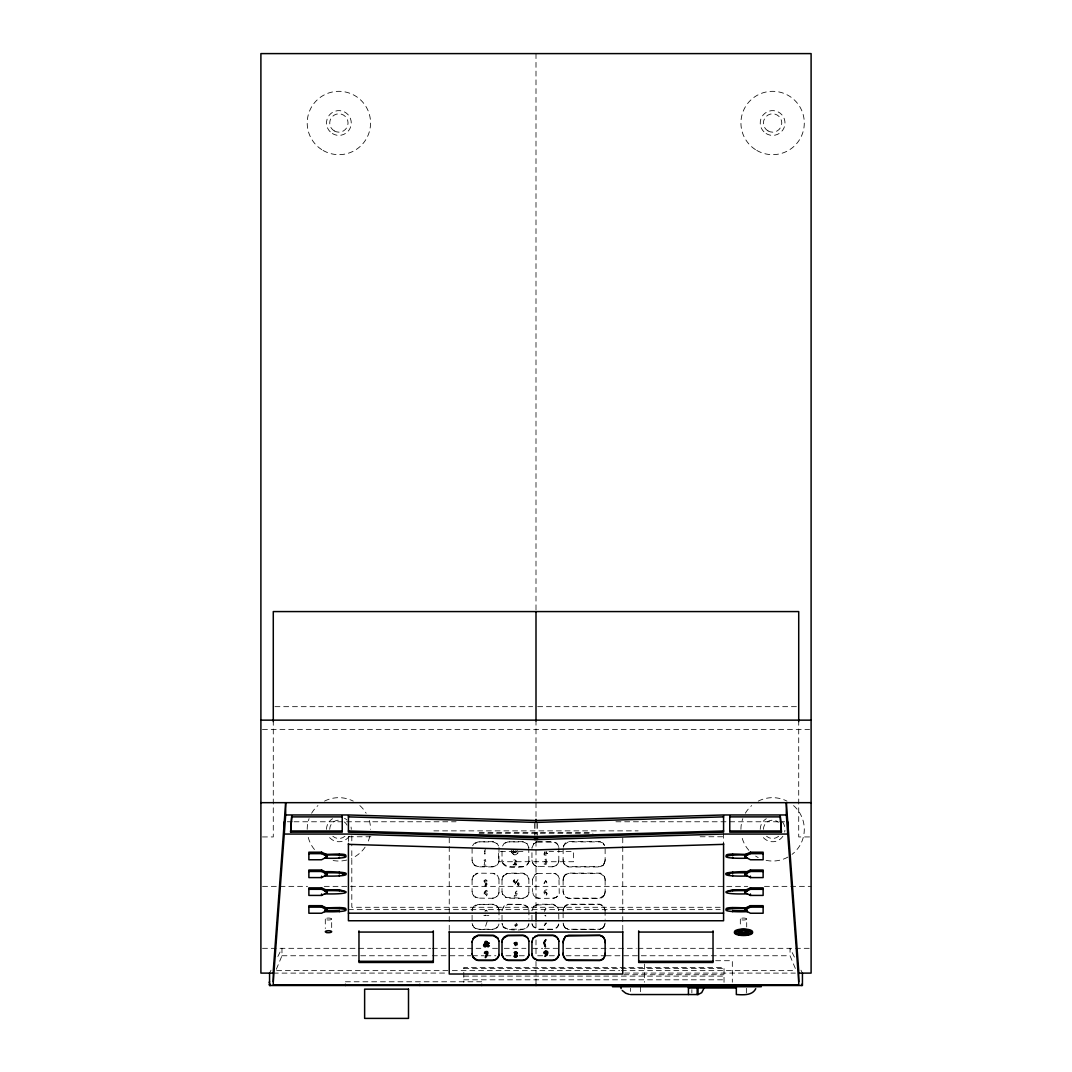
<?xml version="1.0" encoding="UTF-8"?>
<svg xmlns="http://www.w3.org/2000/svg" width="1072" height="1072" viewBox="0 0 1072 1072"><rect width="100%" height="100%" fill="white"/><g stroke="black" fill="none" stroke-linecap="round" stroke-linejoin="round"><path stroke-width="0.75" stroke-dasharray="5 3.75" d="M563.122 880.474L563.162 879.281M563.122 911.535L563.162 910.342M605.131 859.57L604.956 861.674M605.09 892.239L605.131 891.046M511.666 850.793C511.049 853.58 514.439 855.577 516.744 853.928C520.376 849.882 515.927 856.729 513.421 854.478M511.277 850.659L511.277 851.704M514.707 879.817C510.098 881.733 517.334 883.636 514.908 879.951M472.095 879.898L472.136 879.295M472.149 910.182L472.605 908.279L472.095 910.825M502.018 879.991L502.058 879.375M531.953 848.421L531.993 847.818M532.503 879.898L532.543 879.295M514.399 895.549C519.29 897.17 513.475 892.708 515.31 890.832C520.228 890.979 512.148 891.743 516.892 893.351C518.138 894.999 515.511 897.318 514.131 896.031M483.901 881.104L485.308 883.1L485.308 885.445L484.048 884.226L483.874 885.378C485.576 887.536 489.02 883.743 485.562 882.336C484.705 877.378 487.559 883.462 486.902 880.393L485.562 879.67L484.088 880.675M485.241 849.185L484.879 852.454L484.37 849.185M515.431 850.927L513.97 852.387L513.743 850.86M563.162 879.536L563.296 878.37M563.162 910.61L563.296 909.431M605.09 860.494L603.59 864.849M605.09 891.971L604.729 894.021M605.09 923.046L604.045 926.704M515.726 852.253L516.101 850.726M544.469 911.428L545.876 908.533L543.799 911.106M516.061 923.153C520.644 926.637 511.223 926.972 515.23 923.461M485.214 853.741L484.383 853.392L485.12 853.875M472.149 879.04L473.489 875.703L472.993 876.427M498.989 860.883L498.815 861.968A6.74 6.66 0 0 1 492.303 866.9L477.951 866.846L474.735 865.533L472.605 862.571L473.489 864.072M498.989 892.36L498.815 893.365A6.74 6.66 0 0 1 492.303 898.296L477.951 898.095L474.735 896.782L478.836 898.148M502.085 879.12L503.411 875.703L502.54 877.218M502.085 910.182L504.001 906.121L507.873 904.219L523.98 904.393L527.585 906.778L528.911 910.182M528.911 860.883L528.751 861.968A6.74 6.66 0 0 1 522.238 866.9C516.49 867.449 502.768 869.258 502.085 860.883M532.007 847.563L533.923 843.57L532.462 845.741M528.911 892.36L528.751 893.445A6.74 6.66 0 0 1 522.238 898.39L507.016 898.162L502.54 894.048L504.657 896.782M532.57 879.04L535.142 874.484L534.486 875.047M528.911 923.662L528.751 924.52A6.74 6.66 0 0 1 522.238 929.451C517.964 930.71 502.312 929.973 502.929 925.886M532.007 910.182L533.923 906.121L532.462 908.279M558.847 860.883L558.673 861.888A6.74 6.66 0 0 1 552.16 866.819L536.938 866.444L538.68 866.672M544.804 851.798L544.522 853.191C543.544 852.294 544.348 858.069 544.804 853.5C548.516 852.495 543.759 859.463 546.867 851.798M545.139 851.798L544.857 853.191L546.238 853.191L546.532 851.798M544.991 861.794L546.398 863.603L544.147 863.925L544.429 864.581L546.961 863.375L546.104 859.047L544.027 860.119L546.063 860.066L544.871 861.674M512.965 851.289L513.247 850.632C511.009 853.54 518.044 853.205 517.91 850.739M563.296 846.893L563.818 845.178M563.296 847.148L565.172 843.088L568.374 841.627L600.561 841.681L602.504 842.579L604.42 845.433M563.296 878.625L564.207 875.878M563.296 909.699L563.524 908.56M604.956 892.882L604.42 894.852M604.956 923.957L603.08 928.004M546.921 889.84C541.293 889.693 545.152 899.328 547.269 893.552C545.179 891.314 543.611 891.247 547.162 890.015M513.85 880.166L514.198 882.444L514.533 880.099M517.669 850.632L515.806 852.468M487.17 921.478L485.522 926.409L486.902 923.675M517.883 882.966L518.218 885.258L518.031 882.832M484.839 911.12L486.219 910.074L487.318 911.093M528.911 847.644L526.995 843.57L523.109 841.681L507.016 841.855L504.001 843.57L502.245 846.558M546.626 922.925L544.187 925.458L547.283 923.327M563.524 877.754L565.172 874.564L568.374 873.104L600.561 873.157L603.08 874.564L604.42 876.909M563.524 908.815L563.818 907.716M604.729 862.29L603.08 865.466L599.878 866.94L568.374 866.94L565.748 865.988L564.207 863.898M513.89 864.233C517.508 863.389 516.396 857.077 513.367 860.159C519.652 858.19 509.374 867.261 516.275 864.836L516.664 863.764L513.89 864.206M546.385 894.772L546.117 892.587L544.63 892.668L544.884 894.785L546.264 894.959M276.321 969.289L281.963 955.755L281.963 948.318L277.581 957.068M563.818 907.984L565.172 905.639L567.691 904.232L599.878 904.165L603.08 905.639L604.956 909.699M604.42 894.597L603.08 896.942L600.561 898.349L568.374 898.416L565.172 896.942L563.296 892.882M472.605 845.741L474.065 843.57L477.094 841.855L493.187 841.681C496.711 841.346 499.217 847.161 498.534 845.969M526.995 843.57L523.109 841.909L507.873 841.909L504.657 843.235L502.54 845.741M472.605 908.507L474.065 906.121L477.094 904.393L493.187 904.219C495.264 903.575 499.07 908.587 497.649 907.006M269.568 973.108L271.028 970.187M544.321 883.395L545.742 881.01L547.162 883.395M543.946 883.395L545.688 880.487L547.537 883.395M564.207 844.669L568.374 841.882L599.878 841.882L602.504 842.833M564.207 907.207L568.374 904.433L599.878 904.433L603.59 906.51M604.045 895.375L599.878 898.148L568.374 898.148L565.748 897.197L563.818 894.597M497.073 843.57L493.187 841.909L477.951 841.909L472.993 844.95M497.073 906.121L493.187 904.46L477.951 904.46L472.993 907.502M528.067 907.502L523.109 904.46L507.873 904.46L502.929 907.502M484.021 893.86L485.951 891.14L485.951 893.86L484.021 893.86L485.951 893.834M519.036 885.11C519.866 879.643 514.962 885.887 518.861 885.271M488.872 915.528L487.063 915.381M564.663 875.449L568.374 873.358L599.878 873.358L604.045 876.146M603.59 927.133L599.878 929.478L568.374 929.478L565.172 927.749M473.489 875.851L477.951 873.157L493.187 873.305L497.649 875.851L497.073 875.194M503.411 875.931L507.873 873.157L523.109 873.157L526.995 875.047L528.911 879.12M603.08 865.211L599.878 866.672L568.374 866.672L564.663 864.595M533.923 843.718L536.938 841.855L536.107 842.27M533.923 906.349L537.809 904.219L553.045 904.219L556.931 906.121L558.847 910.182M486.835 911.066L486.206 910.369L485.495 911.093M602.504 928.272L599.878 929.223L568.374 929.223L565.748 928.272M527.585 875.703L523.109 873.385L507.873 873.385L504.657 874.484M535.142 874.618L537.501 873.332L535.879 873.988M486.206 915.381L483.847 915.434M484.839 861.231L484.035 860.186L485.509 859.57L486.206 865.117L484.129 865.117L484.839 861.205M477.951 873.157L475.459 873.988M558.003 907.502L553.045 904.46L535.317 905.063M518.66 885.392L517.883 885.03M485.107 915.287L485.817 915.207M546.023 923.233L544.938 923.22M536.938 842.002L553.045 841.681L556.261 843.141L555.537 842.659M537.501 873.479L553.594 873.305C555.859 872.742 559.155 877.097 558.07 875.851M515.779 926.074C518.66 923.595 512.563 923.903 515.712 926.288M274.955 706.676L532.65 706.676M537.675 706.676L797.045 706.676M262.439 729.456L809.561 729.456M287.35 821.768L292.361 821.768M294.023 821.768L456.069 821.768M615.931 821.768L777.977 821.768M779.639 821.768L784.65 821.768M433.865 830.867L638.162 830.867M479.278 832.689L592.722 832.689M479.063 833.225L592.937 833.225M348.427 836.763L371.877 836.763M700.123 836.763L723.573 836.763M262.439 836.937L273.28 836.937L273.28 721.697M809.561 836.937L798.72 836.937L798.72 721.697M537.809 841.828L554.747 842.136M522.922 851.57L498.413 851.57L498.413 861.727L573.587 861.727L573.587 851.57L549.078 851.57M546.586 853.191L547.618 853.526L546.519 853.526M513.032 864.809L516.275 864.836M474.065 864.957L477.951 866.618L492.303 866.672A6.74 6.66 0 0 0 498.815 861.741M502.54 862.799L507.016 866.444L522.238 866.672A6.74 6.66 0 0 0 528.751 861.741M262.56 886.356L307.57 886.356M324.253 886.356L747.747 886.356M764.43 886.356L811.102 886.356M486.621 893.834L487.371 893.834L486.621 895.87L485.951 894.41C479.372 896.581 489.462 884.574 486.621 893.86L487.371 893.86M505.394 897.492L522.238 898.148A6.74 6.66 0 0 0 528.751 893.217M535.879 897.264C535.518 898.885 549.748 898.215 552.723 898.148A6.74 6.66 0 0 0 559.236 893.217M720.223 907.287L351.804 907.287L351.804 847.483M348.427 909.646L720.223 909.646M498.936 923.957L498.815 924.52A6.74 6.66 0 0 1 492.303 929.451L477.951 929.397L475.459 928.325L478.836 929.223L492.303 929.223A6.74 6.66 0 0 0 498.815 924.278M503.411 926.838L507.873 929.156L522.238 929.223A6.74 6.66 0 0 0 528.751 924.278L528.858 923.957M558.78 923.957L558.673 924.52A6.74 6.66 0 0 1 552.16 929.451L537.809 929.397L533.347 926.61L537.809 929.156L552.16 929.223A6.74 6.66 0 0 0 558.673 924.278M262.506 948.318L430.703 948.318M432.378 948.318L480.846 948.318M492.544 948.318L497.555 948.318M504.242 948.318L525.977 948.318M532.663 948.318L542.687 948.318M544.362 948.318L557.721 948.318M566.083 948.318L636.286 948.318M637.947 948.318L809.494 948.318M281.963 955.755L430.703 955.755M432.378 955.755L470.822 955.755M472.484 955.755L484.182 955.755M485.857 955.755L495.894 955.755M505.917 955.755L512.604 955.755M519.29 955.755L525.977 955.755M542.687 955.755L536 955.755L536 939.233M549.373 955.755L554.385 955.755M566.083 955.755L604.528 955.755M606.189 955.755L639.622 955.755M641.297 955.755L790.037 955.755L796.241 970.629M715.654 960.713L732.323 960.713L732.323 982.193M463.787 968.539L724.029 968.539M276.63 970.642L450.655 970.642M452.33 970.642L619.67 970.642M621.345 970.642L795.37 970.642M273.28 973.108L447.319 973.068M624.681 973.068L795.37 973.108M623.931 974.729L724.029 974.729M463.787 976.11L724.029 976.11M463.787 979.808L724.029 979.808M345.412 981.778L481.73 981.778M536.67 897.787L539.243 898.296M556.087 873.988L553.675 873.318M494.889 873.747L493.187 873.305M536.938 866.591L534.58 865.305L536.107 866.31M544.857 915.314L545.876 916.024L545.219 915.287M511.371 852.133L513.582 854.277M474.735 927.843L474.065 927.267L475.459 928.553M484.624 853.982L484.477 853.218M486.085 883.65L485.562 885.445L486.366 883.944M556.261 843.007L557.507 844.374L556.931 843.718M532.851 863.349L532.462 862.571L534.58 865.439M535.142 896.916L533.414 894.973L532.503 891.502M472.095 891.502L472.605 894.182L474.735 896.916M533.347 864.22L533.923 864.876M473.489 895.696L474.065 896.205M474.065 927.494L472.605 925.109L472.993 925.886M603.08 843.088L604.42 845.178M565.172 928.004L564.207 926.436M557.507 844.227L558.673 846.558M532.851 925.886L532.181 924.278L533.347 926.838M497.649 875.703L498.989 879.04M564.663 927.401L563.524 924.828M794.419 957.068L790.037 948.318L790.037 955.755M800.972 970.187L802.432 973.108M558.552 876.427L559.396 879.04M498.145 907.502L498.815 909.337L498.534 908.507M604.045 906.952L605.09 910.61M563.818 863.121L564.207 864.153M604.42 876.655L604.729 877.754M563.524 862.29L563.818 863.375M563.818 925.927L563.296 923.957M552.723 898.148L552.723 898.296A6.74 6.66 0 0 0 559.236 893.365L558.941 877.352M532.462 862.705L531.953 860.012M502.54 894.276L502.085 892.36M502.085 923.434L502.54 925.337M472.605 862.799L472.149 860.883M472.605 925.337L472.149 923.434M604.729 877.486L604.956 878.625M563.296 861.406L563.524 862.545M563.524 894.021L563.162 891.971M532.007 923.434L532.181 924.52M502.085 923.662L502.245 924.278M498.815 909.096L498.989 910.182M604.956 878.37L605.09 879.536M563.162 860.494L563.296 861.674M563.162 923.046L563.296 924.211M502.018 860.012L502.058 860.628M502.018 891.502L502.058 892.105M472.095 860.012L472.136 860.628M605.09 879.281L605.131 880.474M605.09 910.342L605.131 919.28M563.122 859.57L563.162 860.749M563.122 891.046L563.162 892.239M746.688 919.066A3.189 0.978 0 0 1 741.824 919.87A3.189 0.978 0 0 1 741.998 918.168A3.189 0.978 0 0 1 746.688 919.066L746.702 926.945M746.353 988.304L746.353 992.98M740.323 919.026L740.323 926.945M724.029 982.3L724.029 967.426L463.787 967.426L463.787 982.3M723.573 833.225L723.573 843.409M691.869 989.617L691.869 992.9M644.567 964.023L644.567 982.193M640.56 986.736L640.56 992.98M630.537 988.304L630.537 991.426M622.752 837.795L622.752 930.228M605.131 848.729L605.131 859.824M605.131 880.206L605.131 891.301M563.122 848.729L563.122 859.824M563.122 880.206L563.122 891.301M563.122 912.821L563.122 919.28M558.847 847.416L558.793 861.245M558.847 919.173L558.673 909.337M552.16 866.819L552.16 866.672A6.74 6.66 0 0 0 558.673 861.741M546.291 864.246L545.434 864.555M537.407 823.43L537.407 835.075M536 53.6L536 610.45M536 720.143L536 801.079M536 802.754L536 817.802M536 823.43L536 835.101M536 841.212L536 911.481M536 922.711L536 929.906M536 961.423L536 985.503M534.593 823.43L534.593 835.075M532.503 879.764L532.503 891.636M531.953 852.682L531.953 860.159M531.993 910.436L531.953 910.825M531.953 915.22L531.953 922.791M528.871 861.339L528.751 846.786M528.871 878.678L528.871 892.815M528.911 909.954L528.911 919.173M502.018 851.222L502.018 860.253M502.018 879.764L502.018 891.73M502.058 910.436L502.018 910.825M502.018 915.22L502.018 922.791M498.989 847.416L498.949 861.339M498.989 878.893L498.949 892.721M498.989 909.954L498.989 919.173M492.303 898.296L492.303 898.148A6.74 6.66 0 0 0 498.815 893.217M472.095 848.287L472.095 860.253M472.095 879.764L472.095 891.636M472.095 915.22L472.095 922.791M449.248 837.795L449.248 930.228M351.804 835.852L351.804 845.821M348.427 836.401L348.427 843.409M331.677 919.066A3.189 0.978 0 0 1 326.813 919.87A3.189 0.978 0 0 1 326.987 918.168A3.189 0.978 0 0 1 331.677 919.066L331.677 928.526M325.298 919.026L325.298 928.526M782.64 822.063A12.395 12.395 0 0 1 784.704 832.06M782.868 836.321A12.395 12.395 0 0 1 762.366 836.321M760.222 829.353A12.395 12.395 0 0 1 766.306 818.686M778.674 836.227A9.166 9.166 0 0 1 766.547 836.227M763.438 829.353A9.166 9.166 0 0 1 778.46 822.291M793.561 805.581A31.678 31.678 0 0 1 792.034 854.384M787.88 857.118A31.678 31.678 0 0 1 764.738 860.039M758.226 857.587A31.678 31.678 0 0 1 755.639 856.099M748.846 850.31A31.678 31.678 0 0 1 741.69 836.267M740.926 829.353A31.678 31.678 0 0 1 742.802 818.619M745.348 813.219A31.678 31.678 0 0 1 751.66 805.581M758.226 801.119A31.678 31.678 0 0 1 786.995 801.119M349.137 836.321A12.395 12.395 0 0 1 328.635 836.321M326.491 829.353A12.395 12.395 0 0 1 332.575 818.686M344.514 818.311A12.395 12.395 0 0 1 347.073 820.053M351.053 827.035A12.395 12.395 0 0 1 351.281 829.353M344.943 836.227A9.166 9.166 0 0 1 332.816 836.227M329.707 829.353A9.166 9.166 0 0 1 340.32 820.294M344.273 821.929A9.166 9.166 0 0 1 347.06 825.185M369.8 836.267A31.678 31.678 0 0 1 367.549 842.847M365.096 847.161A31.678 31.678 0 0 1 351.469 858.431M346.765 860.039A31.678 31.678 0 0 1 331.972 860.28M314.471 849.547A31.678 31.678 0 0 1 307.959 836.267M307.195 829.353A31.678 31.678 0 0 1 309.071 818.619M311.617 813.219A31.678 31.678 0 0 1 317.928 805.581M324.494 801.119A31.678 31.678 0 0 1 353.264 801.119M359.844 805.581A31.678 31.678 0 0 1 366.155 813.219M369.304 820.509A31.678 31.678 0 0 1 370.564 829.353M484.557 880.795C484.665 883.69 486.232 879.469 484.557 880.795M518.031 879.67L514.024 885.485L518.031 879.697M332.36 133.531A12.395 12.395 0 0 0 351.268 123.387A12.395 12.395 0 0 0 333.03 112.078A12.395 12.395 0 0 0 332.36 133.531M334.303 130.931A9.166 9.166 0 0 0 348.052 122.999A9.166 9.166 0 0 0 334.303 115.052A9.166 9.166 0 0 0 334.303 130.931M323.047 150.428A31.678 31.678 0 0 0 370.564 122.999A31.678 31.678 0 0 0 323.047 95.555A31.678 31.678 0 0 0 323.047 150.428M766.078 133.531A12.395 12.395 0 0 0 784.999 123.387A12.395 12.395 0 0 0 766.761 112.078A12.395 12.395 0 0 0 766.078 133.531M768.034 130.931A9.166 9.166 0 0 0 781.783 122.999A9.166 9.166 0 0 0 768.034 115.052A9.166 9.166 0 0 0 768.034 130.931M756.778 150.428A31.678 31.678 0 0 0 804.295 122.999A31.678 31.678 0 0 0 756.778 95.555A31.678 31.678 0 0 0 756.778 150.428"/><path stroke-width="1.5" d="M534.553 837.661L534.593 836.482M284.268 821.768L284.268 834.056L348.427 834.056L535.96 839.617L536 838.438L536.04 839.617L723.573 834.056L787.732 834.056L787.732 821.768M535.96 839.617L536 836.522L723.573 830.974M534.553 839.577L534.593 838.438M563.122 942.596L563.524 939.621M605.131 953.182L604.956 955.273M472.095 942.127L472.136 941.511M502.018 942.127L502.058 941.511M531.953 942.127L531.993 941.511M273.28 981.805L285.675 814.961L285.675 802.673L273.28 970.642L273.28 984.793L798.72 984.793L798.72 970.642L786.325 802.673L786.325 814.961L798.72 981.805M342.236 815.698L342.236 832.153L290.606 832.153L291.731 815.698M290.606 832.153L291.731 816.877L342.236 816.877M514.225 956.465C513.769 958.006 519.974 956.72 516.061 954.227L516.637 953.825L516.061 954.254M544.857 951.815C545.755 957.336 547.578 949.671 545.072 951.413M516.181 943.4C518.768 942.703 513.609 943.615 515.994 942.462M487.76 943.816L487.05 945.263L485.978 943.574C490.132 941.417 483.07 939.97 485.134 943.695C481.824 944.526 484.423 948.72 486.675 946.053L488.108 946.857L489.355 945.732L487.237 945.464L489.087 943.213L487.532 943.4M563.162 941.672L565.172 936.7M605.09 954.107L604.729 956.157M515.605 944.003C516.061 948.452 514.252 941.725 514.238 943.387M514.145 956.023L515.23 954.522L514.305 952.485M517.186 952.887L516.637 953.852M472.149 941.256L474.065 937.183L477.951 935.293L494.058 935.454L497.649 937.839L498.989 941.256M498.989 954.495L498.815 955.581A6.74 6.66 0 0 1 492.303 960.512L477.951 960.458L473.489 957.685L474.735 958.904M502.085 941.256L502.54 939.34L502.245 940.171M528.911 954.495L528.751 955.581A6.74 6.66 0 0 1 522.238 960.512L507.873 960.458L504.001 958.569L502.245 955.353L502.929 956.961M532.007 941.256L533.347 937.839L532.851 938.563M558.847 954.495L558.673 955.581A6.74 6.66 0 0 1 552.16 960.512L537.809 960.458L533.347 957.685M515.779 944.003L517.066 944.74L516.369 944.057M515.994 942.435L515.779 943.735M514.788 952.74L516.557 952.472L515.873 954.093L514.895 953.155M704.09 987.982L701.691 992.672L698.06 994.548L630.537 994.548M515.846 943.883L516.865 942.904M545.514 946.656L544.469 942.462L545.876 939.608L543.678 942.757L545.313 946.764M604.42 956.988L604.729 955.902M269.179 982.756L269.501 981.644M802.432 973.108L802.432 985.503L269.568 985.503L269.943 984.578L269.179 984.578M547.095 954.79C550.887 947.728 538.425 953.088 546.626 954.026M563.818 939.045L565.748 936.191M604.42 956.733L603.59 958.462M502.54 939.568L504.001 937.183L507.016 935.454L523.109 935.293C525.2 934.637 529.005 939.648 527.585 938.067M755.747 988.665C752.383 995.834 742.708 994.87 736.33 994.548L736.33 986.736M514.439 952.271L515.712 951.681L517.173 952.66M604.045 957.497L602.504 959.587L599.878 960.539L568.374 960.539L565.748 959.587L563.818 956.733M498.145 938.563L493.187 935.521L477.951 935.521L472.993 938.563M526.995 937.183L523.109 935.521L507.873 935.521L502.929 938.563M546.841 955.139C542.258 958.288 547.001 954.991 545.809 954.067M533.347 938.067L537.809 935.293L553.045 935.293C556.596 934.623 560.361 943.28 557.507 938.067M515.418 954.643C512.697 958.073 519.397 956.894 515.418 954.67M603.08 958.81L599.878 960.284L567.008 960.043M485.268 943.936C482.052 946.536 488.591 947.273 485.268 943.963M565.748 936.446L568.374 935.24L599.878 935.24L602.504 936.191L604.045 938.268M556.931 937.183L553.045 935.521L537.809 935.521L534.58 936.606M726.494 856.032C723.185 852.361 747.197 855.188 747.291 854.089L747.291 855.054L744.705 856.783L750.427 859.757L763.13 859.757L763.13 852.2L750.427 852.2L745.067 854.719A2.801 0.858 0 0 0 744.759 854.933M729.576 874.457C715.332 872.541 747.908 870.946 747.291 871.925L747.291 872.889L744.705 874.605L750.427 877.593L763.13 877.593L763.13 870.022L750.427 870.022L746.407 871.925M726.307 891.649L732.645 889.747L747.291 889.747L747.291 890.711L744.705 892.44L750.427 895.415L763.13 895.415L763.13 887.857L750.427 887.857L745.067 890.376M726.494 909.525C722.796 905.974 747.559 908.56 747.291 907.582L747.291 908.547L744.705 910.262L750.427 913.237L763.13 913.237L763.13 905.679L750.427 905.679L745.067 908.212A2.801 0.858 0 0 0 744.705 908.507M484.316 944.204L485.134 943.695M325.593 871.925L321.573 870.022L308.87 870.022L308.87 877.593L321.573 877.593L327.295 874.605L324.709 872.889L324.709 871.925C324.213 871.054 356.547 872.407 342.424 874.457M326.933 890.376L321.573 887.857L308.87 887.857L308.87 895.415L321.573 895.415L327.295 892.44L324.709 890.711L324.709 889.747L339.355 889.747L345.693 891.649M745.067 908.694L747.291 907.582M745.067 856.166L750.427 853.647L763.13 853.647M745.067 874.002L750.427 871.482L763.13 871.482M745.067 891.824L750.427 889.304L763.13 889.304M745.067 909.659L750.427 907.14L763.13 907.14M566.364 936.03L599.878 935.494L603.08 936.955M345.506 856.032C348.815 852.361 324.803 855.188 324.709 854.089L324.709 855.054L327.335 856.702L321.573 859.757L308.87 859.757L308.87 852.2L321.573 852.2L326.933 854.719A2.801 0.858 0 0 1 327.241 854.933M345.506 909.525C349.204 905.974 324.441 908.56 324.709 907.582L324.709 908.547L327.335 910.195L321.573 913.237L308.87 913.237L308.87 905.679L321.573 905.679L326.933 908.212A2.801 0.858 0 0 1 327.295 908.507M514.386 942.945L515.605 943.735M324.709 858.19C353.197 859.101 352.956 854.196 324.709 855.054M324.709 875.047L324.709 876.025C353.13 876.883 353.13 872.032 324.709 872.889M339.355 911.682L339.355 910.704L324.709 910.704L324.709 911.682C353.13 912.567 353.063 907.676 324.709 908.547M747.291 855.054C719.004 854.17 718.883 859.101 747.291 858.19M747.291 872.889C718.87 872.032 718.87 876.883 747.291 876.025L747.291 875.047M747.291 890.711C719.004 889.827 718.883 894.758 747.291 893.847M747.291 908.547C718.91 907.662 718.91 912.553 747.291 911.682L747.291 910.704L732.645 910.704L732.645 911.682M348.427 816.877L536 822.425L723.573 816.877M348.427 815.698L348.427 832.153L535.96 837.701L723.573 832.153L723.573 815.698M723.573 844.347L536 849.908L348.427 844.347M260.898 720.143L811.102 720.143M260.898 802.673L811.102 802.673M285.675 814.961L348.427 814.961L536 820.522L723.573 814.961L786.325 814.961M729.764 816.877L780.269 816.877L781.394 832.153L729.764 832.153L729.764 815.698M290.606 830.974L342.236 830.974M729.764 830.974L781.394 830.974L781.394 832.153M308.87 853.647L321.573 853.647L326.933 856.166M308.87 871.482L321.573 871.482L326.933 874.002M308.87 889.304L321.573 889.304L326.933 891.824M324.709 890.711C353.197 889.84 353.036 894.691 324.709 893.847M308.87 907.14L321.573 907.14L326.933 909.659M348.427 913.17L723.573 913.17M358.973 932.064L433.316 932.064M449.248 932.064L622.752 932.064M638.684 932.064L713.027 932.064M487.385 943.239L489.087 943.239M477.094 960.284L492.303 960.284A6.74 6.66 0 0 0 494.058 960.056M507.016 960.284L522.238 960.284A6.74 6.66 0 0 0 523.98 960.056M533.923 958.569L537.809 960.231L552.16 960.284A6.74 6.66 0 0 0 553.902 960.056M358.973 961.303L433.316 961.303M638.684 961.303L713.027 961.303M273.28 973.108L260.898 973.108L260.898 53.6L811.102 53.6L811.102 973.108L798.72 973.108M688.438 987.982L736.33 987.982M348.427 830.974L536 836.522L536.04 837.701M629.277 994.387L625.767 993.248L622.216 990.461M504.001 958.569L506.185 960.003M324.709 907.582L326.933 908.694M566.364 959.748L564.663 958.207M533.347 957.912L532.181 955.353L532.462 956.17M472.993 956.961L472.605 956.17L473.489 957.912M603.59 937.317L604.42 939.045M528.067 938.563L528.911 941.256M564.207 957.765L563.524 955.902M604.42 938.791L604.956 940.76M621.144 988.665L620.621 986.736M472.605 956.412L472.095 953.624M604.729 939.621L605.09 941.672M563.296 955.018L563.524 956.157M558.673 940.171L558.847 941.256M532.007 954.495L532.181 955.581M502.085 954.495L502.245 955.581M563.162 954.107L563.296 955.273M780.269 815.698L781.394 830.974M531.953 953.624L531.993 954.241M502.018 953.624L502.058 954.241M605.09 941.417L605.131 942.596M563.122 953.182L563.162 954.361M537.407 838.438L537.447 839.577M537.407 836.482L537.447 837.661M801.668 984.257L801.668 985.503M798.72 721.697L798.72 611.576L273.28 611.576L273.28 721.697M761.227 985.503L761.227 986.736L612.527 986.736L612.527 985.503M750.427 852.2L750.427 853.647M750.427 870.022L750.427 871.482M750.427 876.132L750.427 877.593M750.427 887.857L750.427 889.304M750.427 893.968L750.427 895.415M750.427 905.679L750.427 907.14M732.645 854.089L732.645 855.054M732.645 857.225L732.645 858.19M732.645 871.925L732.645 872.889M732.645 875.047L732.645 876.025M732.645 889.747L732.645 890.711M732.645 907.582L732.645 908.547M723.573 843.409L723.573 920.754L348.427 920.754L348.427 843.409M713.027 930.885L713.027 962.482L638.684 962.482L638.684 930.885M698.06 987.982L698.06 994.548M697.162 987.982L697.162 994.548M688.438 986.736L688.438 994.548M622.752 931.461L622.752 974.019L449.248 974.019L449.248 931.461M605.131 942.342L605.131 953.437M563.122 942.342L563.122 953.437M558.847 941.015L558.78 955.018M536 611.576L536 721.161M536 819.343L536 822.425M536 912.821L536 920.754M536 984.257L536 985.503M531.953 941.886L531.953 953.852M528.911 941.015L528.858 955.018M502.018 941.886L502.018 953.852M498.989 941.015L498.936 955.018M481.73 984.257L481.73 985.503M476.249 960.003L475.459 959.628M472.095 941.886L472.136 954.241M433.316 930.885L433.316 962.482L358.973 962.482L358.973 930.885M419.768 984.257L419.768 985.503M345.412 984.257L345.412 985.503M339.355 854.089L339.355 855.054M339.355 857.225L339.355 858.19M339.355 871.925L339.355 872.889M339.355 875.047L339.355 876.025M339.355 889.747L339.355 890.711M339.355 907.582L339.355 908.547M321.573 852.2L321.573 853.647M321.573 870.022L321.573 871.482M321.573 876.132L321.573 877.593M321.573 887.857L321.573 889.304M321.573 893.968L321.573 895.415M321.573 905.679L321.573 907.14M270.332 984.257L270.332 985.503M269.568 973.108L269.568 985.503M528.751 955.353A6.74 6.66 0 0 1 524.811 959.775M558.673 955.353A6.74 6.66 0 0 1 554.747 959.775M498.815 955.353A6.74 6.66 0 0 1 494.889 959.775M735.928 932.426A7.598 2.345 0 0 0 743.981 934.623A7.598 2.345 0 0 0 751.097 932.131A7.598 2.345 0 0 1 750.574 932.707M735.928 932.131A7.598 2.345 0 0 1 737.094 931.032M738.139 930.63A7.598 2.345 0 0 1 745.63 930.027A7.598 2.345 0 0 1 750.923 931.769M734.816 932.627A9.045 2.787 0 0 1 743.794 929.062A9.045 2.787 0 0 1 752.021 932.801M751.432 933.189A9.045 2.787 0 0 1 750.99 933.417M748.109 934.248A9.045 2.787 0 0 1 746.568 934.476M741.261 934.556A9.045 2.787 0 0 1 738.903 934.248M736.906 933.766A9.045 2.787 0 0 1 735.58 933.189M749.797 933.163A7.598 2.345 0 0 1 737.228 933.163M736.437 932.707A7.598 2.345 0 0 1 736.973 930.657M738.139 930.188A7.598 2.345 0 0 1 745.63 929.598A7.598 2.345 0 0 1 750.923 931.34M486.835 942.1C485.656 945.383 484.959 939.809 486.835 942.1M487.17 952.539C480.846 965.658 493.227 948.64 484.866 951.923L484.45 953.249L487.17 952.579M408.499 989.148L364.627 989.148L364.627 1018.4L408.499 1018.4L408.499 989.148M741.918 932.546A3.189 0.978 0 0 0 746.702 931.689A3.189 0.978 0 0 0 741.918 930.844A3.189 0.978 0 0 0 741.918 932.546M326.813 932.533A3.189 0.978 0 0 0 331.677 931.729A3.189 0.978 0 0 0 326.987 930.831A3.189 0.978 0 0 0 326.813 932.533M740.966 933.203A5.079 1.568 0 0 0 748.591 931.849A5.079 1.568 0 0 0 740.966 930.496A5.079 1.568 0 0 0 740.966 933.203M738.983 935.132A9.045 2.787 0 0 0 752.557 932.707A9.045 2.787 0 0 0 738.983 930.295A9.045 2.787 0 0 0 738.983 935.132M739.506 934.704A7.598 2.345 0 0 0 751.097 932.787A7.598 2.345 0 0 0 739.921 930.643A7.598 2.345 0 0 0 739.506 934.704"/></g></svg>
